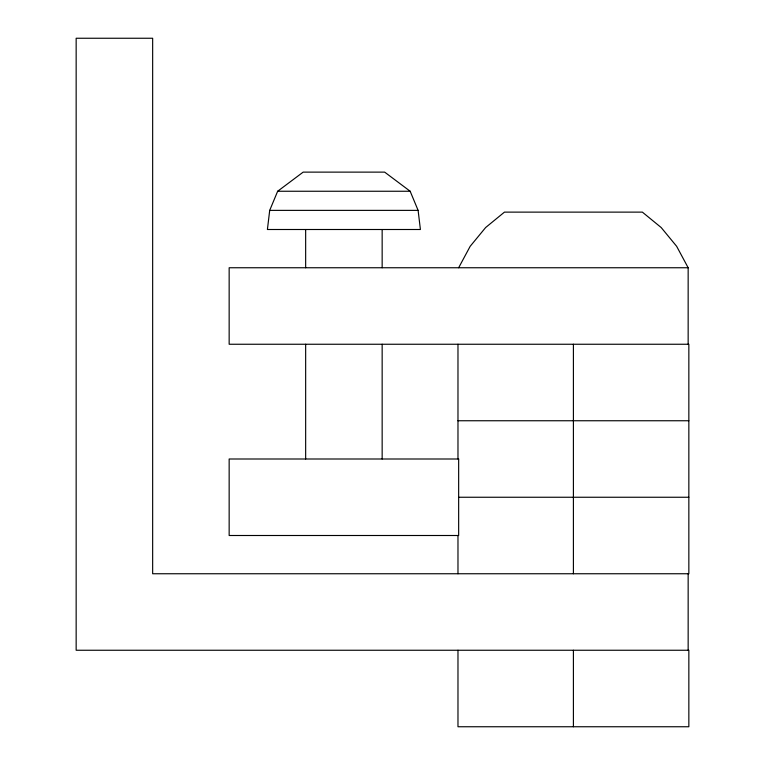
<?xml version="1.0" encoding="UTF-8"?>
<svg xmlns="http://www.w3.org/2000/svg" width="765" height="765" viewBox="0 0 765 765"><rect width="100%" height="100%" fill="white"/><g stroke="black" fill="none" stroke-linecap="round" stroke-linejoin="round"><path stroke-width="1.15" d="M269.701 210.375L267.406 229.5L420.406 229.5L418.111 210.375L410.164 191.25L384.652 172.125L303.17 172.125L277.657 191.25L269.701 210.375L418.111 210.375M458.656 267.75L470.169 246.32L485.632 227.54L504.451 212.125L642.361 212.125L661.19 227.54L676.652 246.32L688.156 267.75L688.156 344.25M277.657 191.25L410.164 191.25M688.156 267.75L229.156 267.75L229.156 344.25L688.844 344.25L688.844 573.75L152.656 573.75L152.656 38.25L76.156 38.25L76.156 650.25L688.844 650.25L688.844 726.75L457.977 726.75L457.977 650.25M457.977 420.75L688.844 420.75M459.172 497.25L688.844 497.25M688.156 573.75L688.156 650.25M573.406 344.25L573.406 573.75M573.406 650.25L573.406 726.75M457.977 344.25L457.977 459M457.977 535.5L457.977 573.75M382.156 229.5L382.156 267.75M382.156 344.25L382.156 459M305.656 229.5L305.656 267.75M305.656 344.25L305.656 459M458.656 459L229.156 459L229.156 535.5L458.656 535.5L458.656 459"/></g></svg>
